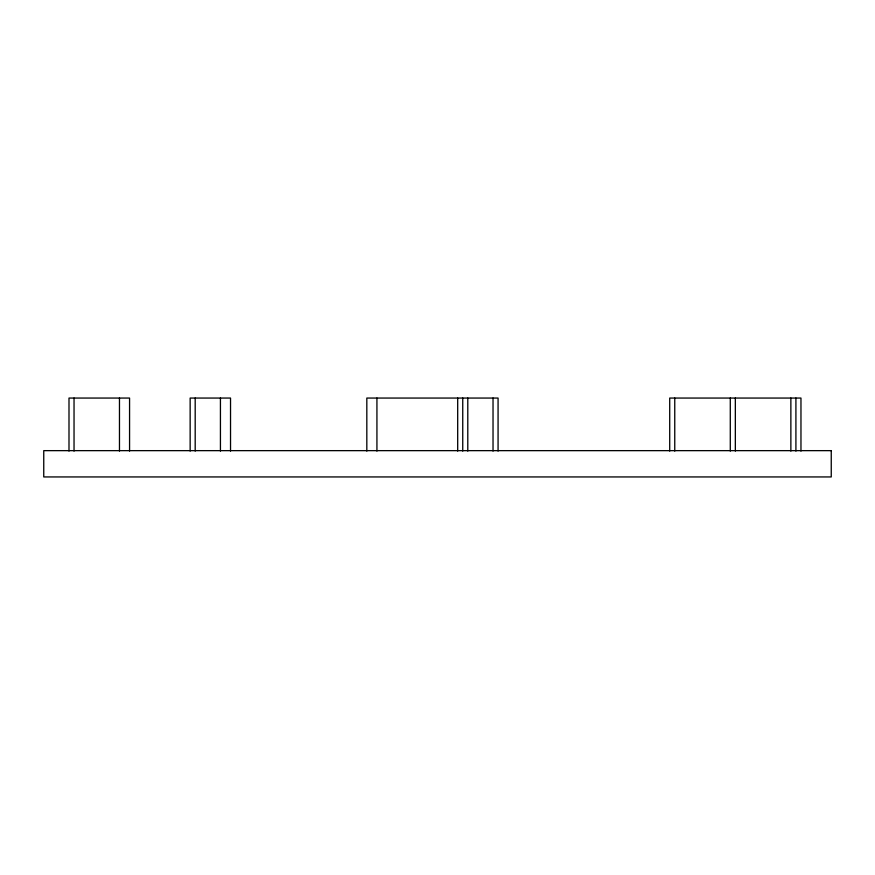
<?xml version="1.0" encoding="UTF-8"?>
<svg xmlns="http://www.w3.org/2000/svg" width="875" height="875" viewBox="0 0 875 875"><rect width="100%" height="100%" fill="white"/><g stroke="black" fill="none" stroke-linecap="round" stroke-linejoin="round"><path stroke-width="1.31" d="M800.964 451.095L800.964 398.059L669.714 398.059L669.714 451.095M795.911 398.059L795.911 451.095M790.869 398.059L790.869 451.095M735.339 398.059L735.339 451.095M730.286 398.059L730.286 451.095M674.756 398.059L674.756 451.095M498.072 451.095L498.072 398.059L366.822 398.059L366.822 451.095M493.03 398.059L493.03 451.095M467.786 398.059L467.786 451.095M462.744 398.059L462.744 451.095M457.691 398.059L457.691 451.095M376.928 398.059L376.928 451.095M230.53 451.095L230.53 398.059L190.148 398.059L190.148 451.095M220.434 398.059L220.434 451.095M195.191 398.059L195.191 451.095M129.566 451.095L129.566 398.059L68.994 398.059L68.994 451.095M119.47 398.059L119.47 451.095M74.036 398.059L74.036 451.095M831.25 450.647L43.75 450.647L43.75 476.941L831.25 476.941L831.25 450.647"/></g></svg>
